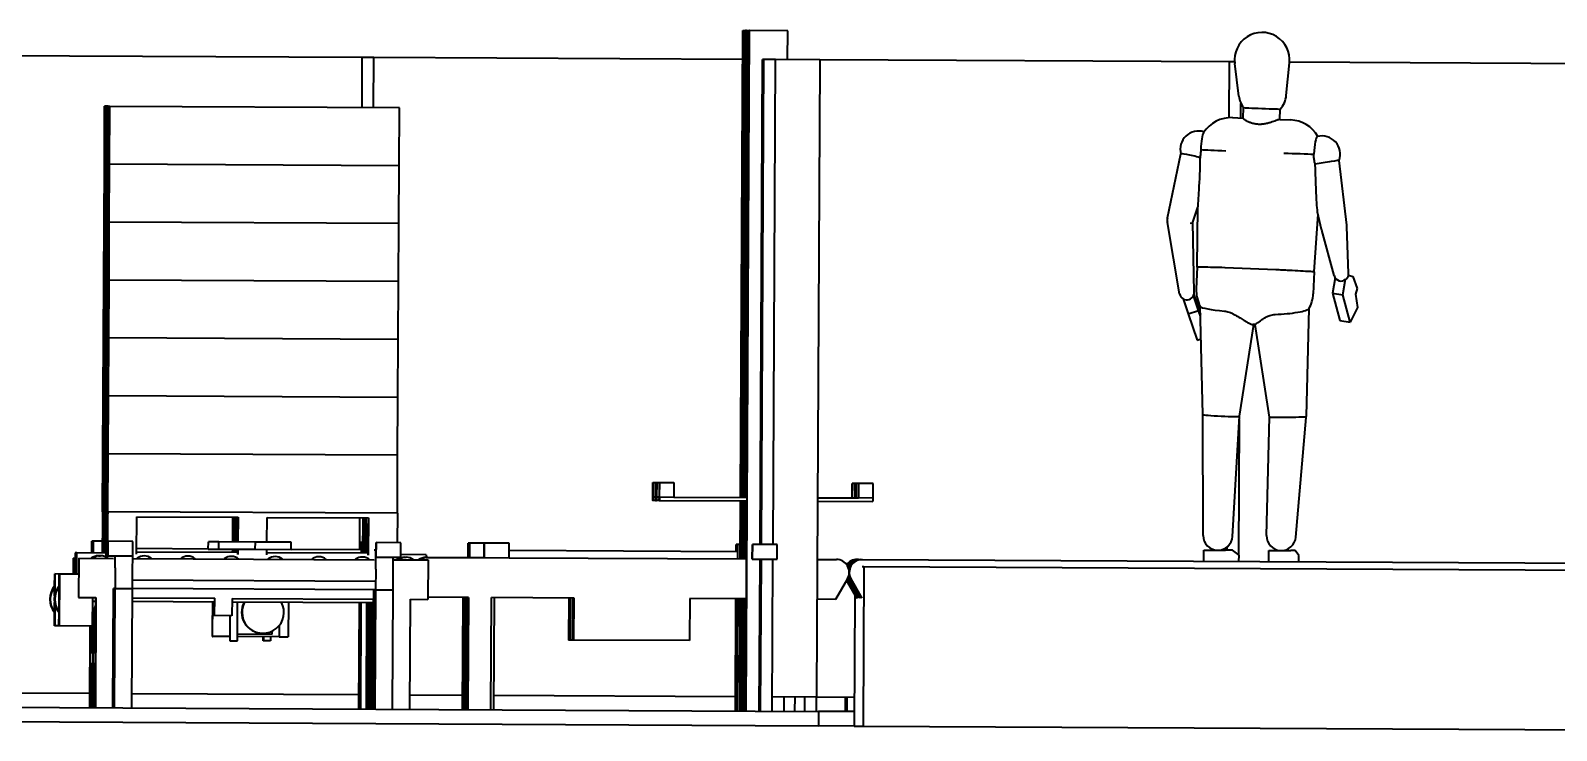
# Model space of a CAD drawing. Header units: millimetres. Extents: x 0 to 67800, y 0 to 42000.
# Drawn here: x 24985 to 30256, y 32847 to 35264 of the extents above; entities that cross this region are included whole.
import ezdxf

# ---------------------------------------------------------------- set-up
doc = ezdxf.new("R2010")
doc.units = ezdxf.units.MM
doc.header["$LTSCALE"] = 100
doc.layers.add('Hatch (ISO)', color=7, linetype='Continuous', lineweight=18)
doc.layers.add('Visible (ISO)', color=7, linetype='Continuous', lineweight=35)

msp = doc.modelspace()

# ---------------------------------------------------------------- hatches: boundary and pattern name
at = {"layer": 'Hatch (ISO)'}
h = msp.add_hatch(dxfattribs=at)
h.set_pattern_fill('ANSI31', color=256, scale=2540, style=0)
h.set_pattern_definition([(45, (0, 0), (-224.5064, 224.5064), [])])
h.paths.add_polyline_path([(25338.54, 33499.98), (25252.54, 33500.42), (25252.28, 33450.42), (25338.28, 33449.98)])
h.paths.add_polyline_path([(26178.26, 33445.71), (26264.26, 33445.28), (26264.51, 33495.28), (26178.51, 33495.71)])
h = msp.add_hatch(dxfattribs=at)
h.set_pattern_fill('ANSI31', color=256, scale=2540, angle=90, style=0)
h.set_pattern_definition([(135, (0, 0), (-224.5064, -224.5064), [])])
h.paths.add_polyline_path([(26638.5, 33493.38), (26552.5, 33493.81), (26552.25, 33443.81), (26638.25, 33443.38)])
h.paths.add_polyline_path([(27478.23, 33439.11), (27564.22, 33438.68), (27564.48, 33488.67), (27478.48, 33489.11)])

# ---------------------------------------------------------------- linework, layer by layer
at = {"layer": 'Visible (ISO)'}
for p, q in [((27437.45, 33651.92), (27445.64, 35264.3)), ((27438.07, 33651.92), (27446.26, 35264.3)), ((27444.07, 33651.89), (27452.26, 35264.27)), ((27445.64, 35264.3), (27446.26, 35264.3)), ((27446.26, 35264.3), (27452.26, 35264.27)), ((27446.48, 33651.88), (27454.67, 35264.26)), ((27447.1, 33651.87), (27455.29, 35264.25)), ((27450.55, 33651.86), (27458.74, 35264.23)), ((27451.17, 33651.85), (27459.36, 35264.23)), ((27452.26, 35264.27), (27454.67, 35264.26)), ((27455.29, 35264.25), (27454.67, 35264.26)), ((27458.74, 35264.23), (27455.29, 35264.25)), ((27456.45, 32914.22), (27468.39, 35264.19)), ((27457.17, 33651.82), (27465.36, 35264.2)), ((27458.74, 35264.23), (27459.36, 35264.23)), ((27459.36, 35264.23), (27465.36, 35264.2)), ((27459.58, 33651.81), (27467.77, 35264.19)), ((27465.36, 35264.2), (27467.77, 35264.19)), ((27468.39, 35264.19), (27467.77, 35264.19)), ((27600.38, 35263.52), (27468.39, 35264.19)), ((27599.88, 35163.52), (27600.38, 35263.52)), ((26131.03, 35170.98), (24631.09, 35178.59)), ((26130.15, 34998.04), (26131.03, 35170.98)), ((26130.17, 34998.04), (26131.05, 35170.98)), ((26131.05, 35170.98), (26131.03, 35170.98)), ((26171.05, 35170.77), (26131.05, 35170.98)), ((26170.17, 34997.83), (26171.05, 35170.77)), ((27445.13, 35164.3), (26171.05, 35170.77)), ((27505.37, 33488.97), (27513.88, 35163.95)), ((27505.58, 33488.97), (27514.08, 35163.95)), ((27509.64, 33488.95), (27518.15, 35163.93)), ((27509.84, 33488.95), (27518.35, 35163.93)), ((27514.08, 35163.95), (27513.88, 35163.95)), ((27518.15, 35163.93), (27514.08, 35163.95)), ((27518.35, 35163.93), (27518.15, 35163.93)), ((27558.35, 35163.73), (27518.35, 35163.93)), ((27549.84, 33488.75), (27558.35, 35163.73)), ((27711.27, 35162.95), (27558.35, 35163.73)), ((27711.27, 35162.95), (27711.22, 35152.95)), ((29126.79, 35155.76), (27711.27, 35162.95)), ((29125.82, 34963.35), (29126.79, 35155.76)), ((29125.84, 34963.35), (29126.82, 35155.76)), ((29126.82, 35155.76), (29126.79, 35155.76)), ((29143.96, 35155.67), (29126.82, 35155.76)), ((27711.22, 35152.95), (27700.15, 32972.98)), ((29158.63, 35038), (29144.46, 35150.64)), ((29322.69, 35040.26), (29333.76, 35153.25)), ((30666.76, 35147.94), (29333.89, 35154.71)), ((25240.14, 34802.56), (25241.16, 35002.55)), ((25247.25, 35002.52), (25241.16, 35002.55)), ((25246.23, 34802.52), (25247.25, 35002.52)), ((25253.26, 35002.49), (25247.25, 35002.52)), ((25252.25, 34802.49), (25253.26, 35002.49)), ((25259.36, 35002.46), (25253.26, 35002.49)), ((25258.34, 34802.46), (25259.36, 35002.46)), ((26259.33, 34997.38), (25259.36, 35002.46)), ((29165.84, 34962.31), (29166.09, 35012.63)), ((29173.64, 34961.46), (29175.05, 34998.05)), ((26258.32, 34797.38), (26259.33, 34997.38)), ((29137.05, 34963.45), (29173.66, 34962)), ((29299.84, 34956.99), (29337.42, 34955.49)), ((29300.56, 34956.96), (29301.95, 34993.15)), ((25239.12, 34602.55), (25240.14, 34802.55)), ((25246.23, 34802.52), (25240.14, 34802.56)), ((25246.23, 34802.51), (25240.14, 34802.55)), ((25245.22, 34602.52), (25246.23, 34802.51)), ((25252.25, 34802.49), (25246.23, 34802.52)), ((25252.25, 34802.48), (25246.23, 34802.51)), ((25251.23, 34602.49), (25252.25, 34802.48)), ((25258.34, 34802.46), (25252.25, 34802.49)), ((25258.34, 34802.45), (25252.25, 34802.48)), ((25257.33, 34602.46), (25258.34, 34802.45)), ((26258.32, 34797.38), (25258.34, 34802.46)), ((26258.32, 34797.37), (25258.34, 34802.45)), ((26129.13, 34798.03), (26129.13, 34798.04)), ((26129.16, 34798.03), (26129.16, 34798.04)), ((26169.16, 34797.83), (26169.16, 34797.84)), ((26257.3, 34597.38), (26258.32, 34797.37)), ((28912.21, 34617.73), (28958.23, 34838.37)), ((29531.89, 34591.52), (29505.57, 34815.97)), ((29000.25, 34602.05), (29016.75, 34654.29)), ((29015.14, 34447.14), (29016.75, 34654.88)), ((29418.89, 34431.28), (29432.69, 34629.68)), ((29444.34, 34576.78), (29430.95, 34637.54)), ((25238.11, 34402.54), (25239.12, 34602.54)), ((25245.22, 34602.52), (25239.12, 34602.55)), ((25245.22, 34602.51), (25239.12, 34602.54)), ((25244.2, 34402.51), (25245.22, 34602.51)), ((25251.23, 34602.49), (25245.22, 34602.52)), ((25251.23, 34602.48), (25245.22, 34602.51)), ((25250.22, 34402.48), (25251.23, 34602.48)), ((25257.33, 34602.46), (25251.23, 34602.49)), ((25257.33, 34602.45), (25251.23, 34602.48)), ((25256.31, 34402.45), (25257.33, 34602.45)), ((26257.3, 34597.38), (25257.33, 34602.46)), ((26257.3, 34597.37), (25257.33, 34602.45)), ((26128.12, 34598.02), (26128.12, 34598.03)), ((26128.14, 34598.02), (26128.14, 34598.03)), ((26168.14, 34597.82), (26168.14, 34597.83)), ((26256.29, 34397.37), (26257.3, 34597.37)), ((28954.22, 34355.01), (28911.91, 34601.12)), ((29004.65, 34359.77), (29000.29, 34602.19)), ((29537.74, 34425.37), (29532.17, 34587.86)), ((29487.85, 34417.78), (29444.88, 34574.59)), ((29015.14, 34447.14), (29011.69, 34371.82)), ((29286.26, 34438.18), (29110.94, 34445.14)), ((29418.85, 34430.46), (29415.37, 34354.4)), ((29537.23, 34419.36), (29552.79, 34414.52)), ((25237.09, 34202.53), (25238.11, 34402.53)), ((25244.2, 34402.51), (25238.11, 34402.54)), ((25244.2, 34402.5), (25238.11, 34402.53)), ((25243.19, 34202.5), (25244.2, 34402.5)), ((25250.22, 34402.48), (25244.2, 34402.51)), ((25250.22, 34402.47), (25244.2, 34402.5)), ((25249.2, 34202.47), (25250.22, 34402.47)), ((25256.31, 34402.45), (25250.22, 34402.48)), ((25256.31, 34402.44), (25250.22, 34402.47)), ((25255.29, 34202.44), (25256.31, 34402.44)), ((26256.29, 34397.37), (25256.31, 34402.45)), ((26256.29, 34397.36), (25256.31, 34402.44)), ((26127.1, 34398.02), (26127.1, 34398.03)), ((26127.13, 34398.02), (26127.13, 34398.03)), ((26167.13, 34397.81), (26167.13, 34397.82)), ((26255.27, 34197.36), (26256.29, 34397.36)), ((29491.47, 34410.04), (29481.88, 34356.78)), ((29517.4, 34350.94), (29527.14, 34405.06)), ((29552.79, 34414.52), (29567.98, 34373.51)), ((29567.98, 34373.51), (29561.63, 34354.02)), ((28966.39, 34337.47), (28983.51, 34285.48)), ((29019.68, 34297.44), (29002.56, 34349.43)), ((29003.16, 34350.75), (29014.37, 34318.73)), ((29014.37, 34318.73), (29020.42, 34300.04)), ((29481.88, 34356.78), (29517.4, 34350.94)), ((29481.88, 34356.78), (29507.59, 34262.72)), ((29543.11, 34256.88), (29517.4, 34350.94)), ((29561.63, 34354.02), (29569.12, 34308.16)), ((28983.51, 34285.48), (29019.68, 34297.44)), ((28983.51, 34285.48), (29014.93, 34194.78)), ((29026.35, 34278.17), (29019.68, 34297.44)), ((29020.42, 34300.04), (29026.24, 34283.05)), ((29034.48, 33937.89), (29025.55, 34311.81)), ((29391.9, 33931.87), (29401.42, 34304.68)), ((29507.59, 34262.72), (29543.11, 34256.88)), ((29569.12, 34308.16), (29543.11, 34256.88)), ((29161.19, 33931.97), (29210.4, 34248.84)), ((29215.53, 34248.64), (29206.6, 34248.99)), ((29264.79, 33929.43), (29215.52, 34248.64)), ((25236.08, 34002.53), (25237.09, 34202.52)), ((25243.19, 34202.5), (25237.09, 34202.53)), ((25243.19, 34202.49), (25237.09, 34202.52)), ((25242.17, 34002.49), (25243.19, 34202.49)), ((25249.2, 34202.47), (25243.19, 34202.5)), ((25249.2, 34202.46), (25243.19, 34202.49)), ((25248.18, 34002.46), (25249.2, 34202.46)), ((25255.29, 34202.44), (25249.2, 34202.47)), ((25255.29, 34202.43), (25249.2, 34202.46)), ((25254.28, 34002.43), (25255.29, 34202.43)), ((26255.27, 34197.36), (25255.29, 34202.44)), ((26255.27, 34197.35), (25255.29, 34202.43)), ((26126.09, 34198.01), (26126.09, 34198.02)), ((26126.11, 34198.01), (26126.11, 34198.02)), ((26166.11, 34197.81), (26166.11, 34197.82)), ((26254.25, 33997.36), (26255.27, 34197.35)), ((29014.93, 34194.78), (29028.24, 34199.18)), ((25235.06, 33802.52), (25236.08, 34002.52)), ((25242.17, 34002.49), (25236.08, 34002.53)), ((25242.17, 34002.48), (25236.08, 34002.52)), ((25241.16, 33802.49), (25242.17, 34002.48)), ((25248.18, 34002.46), (25242.17, 34002.49)), ((25248.18, 34002.45), (25242.17, 34002.48)), ((25247.17, 33802.46), (25248.18, 34002.45)), ((25254.28, 34002.43), (25248.18, 34002.46)), ((25254.28, 34002.42), (25248.18, 34002.45)), ((25253.26, 33802.43), (25254.28, 34002.42)), ((26254.25, 33997.36), (25254.28, 34002.43)), ((26254.25, 33997.35), (25254.28, 34002.42)), ((26125.07, 33998), (26125.07, 33998.01)), ((26125.1, 33998), (26125.1, 33998.01)), ((26165.09, 33997.8), (26165.09, 33997.81)), ((26253.24, 33797.35), (26254.25, 33997.35)), ((29035.4, 33520.14), (29034.48, 33937.89)), ((29136.91, 33517.28), (29161.19, 33931.98)), ((29158.17, 33452.8), (29160.55, 33920.96)), ((29254.33, 33520.44), (29264.79, 33929.43)), ((29355.72, 33514.73), (29391.68, 33927.99)), ((25234.05, 33602.51), (25235.06, 33802.51)), ((25241.16, 33802.49), (25235.06, 33802.52)), ((25241.16, 33802.48), (25235.06, 33802.51)), ((25240.14, 33602.48), (25241.16, 33802.48)), ((25247.17, 33802.46), (25241.16, 33802.49)), ((25247.17, 33802.45), (25241.16, 33802.48)), ((25246.15, 33602.45), (25247.17, 33802.45)), ((25253.26, 33802.43), (25247.17, 33802.46)), ((25253.26, 33802.42), (25247.17, 33802.45)), ((25252.25, 33602.42), (25253.26, 33802.42)), ((26253.24, 33797.35), (25253.26, 33802.43)), ((26253.24, 33797.34), (25253.26, 33802.42)), ((26124.05, 33797.99), (26124.05, 33798)), ((26124.08, 33797.99), (26124.08, 33798)), ((26164.08, 33797.79), (26164.08, 33797.8)), ((26252.22, 33597.34), (26253.24, 33797.34)), ((27134.39, 33653.46), (27134.64, 33703.46)), ((27134.9, 33703.46), (27134.64, 33653.46)), ((27134.64, 33703.46), (27134.9, 33703.46)), ((27134.9, 33703.46), (27144.17, 33703.41)), ((27144.17, 33703.41), (27143.92, 33653.41)), ((27144.17, 33653.41), (27144.43, 33703.41)), ((27144.43, 33703.41), (27144.17, 33703.41)), ((27144.43, 33703.41), (27147.75, 33703.39)), ((27147.49, 33653.39), (27147.75, 33703.39)), ((27148, 33703.39), (27147.75, 33653.39)), ((27147.75, 33703.39), (27148, 33703.39)), ((27148, 33703.39), (27157.27, 33703.35)), ((27157.27, 33703.35), (27157.02, 33653.35)), ((27157.53, 33703.34), (27157.27, 33703.35)), ((27157.27, 33653.34), (27157.53, 33703.34)), ((27157.53, 33703.34), (27207.53, 33703.09)), ((27207.53, 33703.09), (27207.27, 33653.09)), ((27822.63, 33699.97), (27822.37, 33649.97)), ((27822.63, 33649.97), (27822.88, 33699.97)), ((27822.88, 33699.97), (27822.63, 33699.97)), ((27832.15, 33699.92), (27822.88, 33699.97)), ((27831.9, 33649.92), (27832.15, 33699.92)), ((27832.41, 33699.92), (27832.15, 33649.92)), ((27832.15, 33699.92), (27832.41, 33699.92)), ((27835.73, 33699.9), (27832.41, 33699.92)), ((27835.73, 33699.9), (27835.48, 33649.9)), ((27835.73, 33649.9), (27835.98, 33699.9)), ((27835.98, 33699.9), (27835.73, 33699.9)), ((27845.26, 33699.85), (27835.98, 33699.9)), ((27845, 33649.85), (27845.26, 33699.85)), ((27845.51, 33699.85), (27845.26, 33649.85)), ((27845.26, 33699.85), (27845.51, 33699.85)), ((27895.51, 33699.6), (27845.51, 33699.85)), ((27895.25, 33649.6), (27895.51, 33699.6)), ((27134.52, 33653.46), (27134.39, 33653.46)), ((27143.98, 33641.41), (27134.46, 33641.46)), ((27134.64, 33653.46), (27134.52, 33653.46)), ((27134.64, 33653.46), (27143.92, 33653.41)), ((27143.92, 33653.41), (27144.04, 33653.41)), ((27143.98, 33641.41), (27147.56, 33641.39)), ((27144.04, 33653.41), (27144.17, 33653.41)), ((27144.17, 33653.41), (27147.49, 33653.39)), ((27147.62, 33653.39), (27147.49, 33653.39)), ((27157.09, 33641.35), (27147.56, 33641.39)), ((27147.75, 33653.39), (27147.62, 33653.39)), ((27147.75, 33653.39), (27157.02, 33653.35)), ((27157.02, 33653.35), (27157.15, 33653.35)), ((27157.09, 33641.35), (27460.08, 33639.81)), ((27157.15, 33653.35), (27157.27, 33653.34)), ((27157.27, 33653.34), (27207.27, 33653.09)), ((27207.27, 33653.09), (27460.14, 33651.81)), ((27436.37, 33439.32), (27437.39, 33639.92)), ((27436.99, 33439.32), (27438.01, 33639.92)), ((27442.99, 33439.29), (27444.01, 33639.89)), ((27445.4, 33439.28), (27446.42, 33639.88)), ((27446.02, 33439.28), (27447.04, 33639.87)), ((27449.47, 33439.26), (27450.49, 33639.86)), ((27450.09, 33439.25), (27451.11, 33639.85)), ((27455.83, 32914.22), (27459.52, 33639.81)), ((27456.09, 33439.22), (27457.11, 33639.82)), ((27703.53, 33638.57), (27895.07, 33637.6)), ((27703.59, 33650.57), (27845.13, 33649.85)), ((27845.26, 33649.85), (27845.13, 33649.85)), ((27895.25, 33649.6), (27845.26, 33649.85)), ((25234.05, 33602.51), (25233.32, 33459.51)), ((25240.14, 33602.48), (25234.05, 33602.51)), ((25234.53, 33585.51), (25234.62, 33602.51)), ((25234.65, 33585.51), (25234.53, 33585.51)), ((25234.74, 33602.51), (25234.65, 33585.51)), ((25235.22, 33585.5), (25235.31, 33602.5)), ((25235.34, 33585.5), (25235.22, 33585.5)), ((25235.43, 33602.5), (25235.34, 33585.5)), ((25235.91, 33585.5), (25236, 33602.5)), ((25236.03, 33585.5), (25235.91, 33585.5)), ((25236.12, 33602.5), (25236.03, 33585.5)), ((25236.6, 33585.5), (25236.69, 33602.5)), ((25236.72, 33585.5), (25236.6, 33585.5)), ((25236.81, 33602.5), (25236.72, 33585.5)), ((25237.29, 33585.49), (25237.38, 33602.49)), ((25237.41, 33585.49), (25237.29, 33585.49)), ((25237.5, 33602.49), (25237.41, 33585.49)), ((25237.98, 33585.49), (25238.07, 33602.49)), ((25238.1, 33585.49), (25237.98, 33585.49)), ((25238.19, 33602.49), (25238.1, 33585.49)), ((25238.67, 33585.49), (25238.76, 33602.49)), ((25238.8, 33585.49), (25238.67, 33585.49)), ((25238.88, 33602.49), (25238.8, 33585.49)), ((25239.36, 33585.48), (25239.45, 33602.48)), ((25239.49, 33585.48), (25239.36, 33585.48)), ((25239.42, 33459.48), (25240.14, 33602.48)), ((25239.57, 33602.48), (25239.49, 33585.48)), ((25246.15, 33602.45), (25240.14, 33602.48)), ((25246.15, 33602.45), (25245.36, 33446.07)), ((25252.25, 33602.42), (25246.15, 33602.45)), ((25246.64, 33585.45), (25246.72, 33602.45)), ((25246.76, 33585.45), (25246.64, 33585.45)), ((25246.84, 33602.45), (25246.76, 33585.45)), ((25247.33, 33585.44), (25247.41, 33602.44)), ((25247.45, 33585.44), (25247.33, 33585.44)), ((25247.54, 33602.44), (25247.45, 33585.44)), ((25248.02, 33585.44), (25248.1, 33602.44)), ((25248.14, 33585.44), (25248.02, 33585.44)), ((25248.23, 33602.44), (25248.14, 33585.44)), ((25248.71, 33585.44), (25248.79, 33602.44)), ((25248.83, 33585.44), (25248.71, 33585.44)), ((25248.92, 33602.44), (25248.83, 33585.44)), ((25249.4, 33585.43), (25249.49, 33602.43)), ((25249.52, 33585.43), (25249.4, 33585.43)), ((25249.61, 33602.43), (25249.52, 33585.43)), ((25250.09, 33585.43), (25250.18, 33602.43)), ((25250.21, 33585.43), (25250.09, 33585.43)), ((25250.3, 33602.43), (25250.21, 33585.43)), ((25250.78, 33585.43), (25250.87, 33602.43)), ((25250.9, 33585.43), (25250.78, 33585.43)), ((25250.99, 33602.42), (25250.9, 33585.43)), ((25251.43, 33442.2), (25252.25, 33602.42)), ((25251.47, 33585.42), (25251.56, 33602.42)), ((25251.59, 33585.42), (25251.47, 33585.42)), ((25251.68, 33602.42), (25251.59, 33585.42)), ((26252.22, 33597.34), (25252.25, 33602.42)), ((25351.5, 33455.91), (25352.16, 33584.91)), ((25352.16, 33584.91), (25702.15, 33583.13)), ((25683.52, 33498.23), (25683.95, 33583.23)), ((25690.04, 33583.19), (25689.61, 33498.2)), ((25695.62, 33498.17), (25696.06, 33583.16)), ((25702.15, 33583.13), (25701.72, 33498.13)), ((25801.72, 33497.63), (25802.15, 33582.63)), ((25802.15, 33582.63), (26152.14, 33580.85)), ((26122.39, 33471), (26122.95, 33581)), ((26122.42, 33471), (26122.98, 33581)), ((26133.32, 33458.94), (26133.94, 33580.94)), ((26140.03, 33580.91), (26139.41, 33458.91)), ((26145.42, 33458.88), (26146.04, 33580.88)), ((26152.14, 33580.85), (26151.48, 33451.85)), ((26252.22, 33597.34), (26251.7, 33495.34)), ((25234.03, 33459.51), (25234.56, 33563.51)), ((25234.56, 33563.51), (25236.64, 33563.5)), ((25236.64, 33563.5), (25236.11, 33459.5)), ((25236.62, 33459.5), (25237.15, 33563.49)), ((25237.15, 33563.49), (25239.23, 33563.48)), ((25239.23, 33563.48), (25238.7, 33459.49)), ((25246.12, 33456.45), (25246.67, 33563.45)), ((25246.67, 33563.45), (25248.75, 33563.44)), ((25248.75, 33563.44), (25248.21, 33456.44)), ((25248.71, 33456.43), (25249.26, 33563.43)), ((25249.26, 33563.43), (25251.34, 33563.42)), ((25251.34, 33563.42), (25250.8, 33456.42)), ((25684.23, 33498.22), (25684.55, 33561.22)), ((25684.55, 33561.22), (25686.63, 33561.21)), ((25686.63, 33561.21), (25686.31, 33498.21)), ((25686.82, 33498.21), (25687.14, 33561.21)), ((25687.14, 33561.21), (25689.22, 33561.2)), ((25689.22, 33561.2), (25688.9, 33498.2)), ((25696.34, 33498.16), (25696.66, 33561.16)), ((25696.66, 33561.16), (25698.74, 33561.15)), ((25698.74, 33561.15), (25698.42, 33498.15)), ((25698.93, 33498.15), (25699.25, 33561.15)), ((25699.25, 33561.15), (25701.33, 33561.14)), ((25701.33, 33561.14), (25701.01, 33498.14)), ((26134.03, 33458.94), (26134.54, 33558.94)), ((26134.54, 33558.94), (26136.62, 33558.93)), ((26136.62, 33558.93), (26136.11, 33458.93)), ((26136.62, 33458.93), (26137.13, 33558.92)), ((26137.13, 33558.92), (26139.21, 33558.91)), ((26139.21, 33558.91), (26138.7, 33458.91)), ((26146.14, 33458.88), (26146.64, 33558.88)), ((26146.64, 33558.88), (26148.73, 33558.87)), ((26148.73, 33558.87), (26148.22, 33458.87)), ((26148.73, 33458.86), (26149.23, 33558.86)), ((26149.23, 33558.86), (26151.32, 33558.85)), ((26151.32, 33558.85), (26150.81, 33458.85)), ((25196.38, 33459.7), (25196.59, 33500.7)), ((25197.03, 33500.7), (25196.59, 33500.7)), ((25196.82, 33459.7), (25197.03, 33500.7)), ((25202.31, 33500.67), (25197.03, 33500.7)), ((25202.1, 33459.67), (25202.31, 33500.67)), ((25202.75, 33500.67), (25202.31, 33500.67)), ((25202.54, 33459.67), (25202.75, 33500.67)), ((25233.53, 33500.51), (25202.75, 33500.67)), ((25252.25, 33450.42), (25252.51, 33500.42)), ((25252.54, 33500.42), (25252.28, 33450.42)), ((25252.54, 33500.42), (25252.51, 33500.42)), ((25338.54, 33499.98), (25252.54, 33500.42)), ((25338.28, 33449.98), (25338.54, 33499.98)), ((25599.21, 33473.65), (25351.6, 33474.91)), ((25599.21, 33473.65), (25599.34, 33498.65)), ((25599.21, 33473.65), (25635.77, 33473.47)), ((25635.9, 33498.47), (25599.34, 33498.65)), ((25635.77, 33473.47), (25635.9, 33498.47)), ((25635.77, 33473.47), (25761.62, 33472.83)), ((25761.75, 33497.83), (25635.9, 33498.47)), ((25683.33, 33461.23), (25683.39, 33473.23)), ((25684.04, 33461.22), (25684.1, 33473.22)), ((25686.18, 33473.21), (25686.12, 33461.21)), ((25686.63, 33461.21), (25686.69, 33473.21)), ((25688.77, 33473.2), (25688.71, 33461.2)), ((25689.48, 33473.2), (25689.42, 33461.2)), ((25695.44, 33461.17), (25695.5, 33473.17)), ((25696.15, 33461.16), (25696.21, 33473.16)), ((25698.29, 33473.15), (25698.23, 33461.15)), ((25698.74, 33461.15), (25698.8, 33473.15)), ((25700.88, 33473.14), (25700.82, 33461.14)), ((25701.59, 33473.13), (25701.49, 33454.14)), ((25761.62, 33472.83), (25761.75, 33497.83)), ((25761.62, 33472.83), (25885.77, 33472.2)), ((25885.9, 33497.2), (25761.75, 33497.83)), ((25801.49, 33453.63), (25801.59, 33472.63)), ((25885.77, 33472.2), (25885.9, 33497.2)), ((26128.56, 33470.97), (25885.77, 33472.2)), ((26122.44, 33471), (26122.57, 33496)), ((26122.47, 33471), (26122.6, 33496)), ((26122.6, 33496), (26122.57, 33496)), ((26128.69, 33495.97), (26122.6, 33496)), ((26128.5, 33458.97), (26128.56, 33470.97)), ((26128.53, 33458.97), (26128.72, 33495.97)), ((26128.56, 33470.97), (26128.69, 33495.97)), ((26128.72, 33495.97), (26128.69, 33495.97)), ((26133.51, 33495.94), (26128.72, 33495.97)), ((26171.58, 33470.75), (26178, 33470.72)), ((26178, 33470.72), (26178.36, 33470.71)), ((26178.23, 33445.71), (26178.48, 33495.71)), ((26178.51, 33495.71), (26178.26, 33445.71)), ((26178.51, 33495.71), (26178.48, 33495.71)), ((26264.51, 33495.28), (26178.51, 33495.71)), ((26264.26, 33445.28), (26264.51, 33495.28)), ((26496.3, 33444.1), (26496.56, 33494.1)), ((26496.99, 33494.1), (26496.56, 33494.1)), ((26496.74, 33444.1), (26496.99, 33494.1)), ((26502.28, 33494.07), (26496.99, 33494.1)), ((26502.02, 33444.07), (26502.28, 33494.07)), ((26502.71, 33494.07), (26502.28, 33494.07)), ((26502.46, 33444.07), (26502.71, 33494.07)), ((26552.47, 33493.81), (26502.71, 33494.07)), ((26552.22, 33443.81), (26552.47, 33493.81)), ((26552.5, 33493.81), (26552.25, 33443.81)), ((26552.5, 33493.81), (26552.47, 33493.81)), ((26638.5, 33493.38), (26552.5, 33493.81)), ((26638.25, 33443.38), (26638.5, 33493.38)), ((27422.41, 33464.4), (27422.53, 33489.4)), ((27422.44, 33464.4), (27422.56, 33489.4)), ((27422.56, 33489.4), (27422.53, 33489.4)), ((27428.66, 33489.36), (27422.56, 33489.4)), ((27428.43, 33439.36), (27428.69, 33489.36)), ((27428.53, 33464.36), (27428.66, 33489.36)), ((27428.69, 33489.36), (27428.66, 33489.36)), ((27436.62, 33489.32), (27428.69, 33489.36)), ((27478.2, 33439.11), (27478.45, 33489.11)), ((27478.48, 33489.11), (27478.23, 33439.11)), ((27478.48, 33489.11), (27478.45, 33489.11)), ((27564.48, 33488.67), (27478.48, 33489.11)), ((27564.22, 33438.68), (27564.48, 33488.67)), ((29037.67, 33431.19), (29037.87, 33469.69)), ((29037.87, 33469.69), (29112.67, 33469.31)), ((29137.28, 33469.19), (29112.67, 33469.31)), ((29118.23, 33469.28), (29118.29, 33480.87)), ((29118.26, 33469.28), (29118.31, 33480.89)), ((29159.35, 33451.88), (29137.28, 33469.19)), ((25132.66, 33442.02), (25132.38, 33387.02)), ((25132.92, 33442.02), (25132.64, 33387.02)), ((25132.66, 33442.02), (25132.92, 33442.02)), ((25132.92, 33442.02), (25139.64, 33441.99)), ((25139.73, 33459.99), (25139.36, 33386.99)), ((25140.36, 33459.98), (25139.73, 33459.99)), ((25140.36, 33459.98), (25139.99, 33386.99)), ((25144.48, 33459.96), (25140.36, 33459.98)), ((25144.48, 33459.96), (25144.11, 33386.96)), ((25145.12, 33459.96), (25144.48, 33459.96)), ((25144.75, 33386.96), (25145.12, 33459.96)), ((25245.43, 33459.45), (25145.12, 33459.96)), ((25151.75, 33441.93), (25151.05, 33305.93)), ((25152.01, 33441.93), (25151.32, 33305.93)), ((25151.75, 33441.93), (25152.01, 33441.93)), ((25152.01, 33441.93), (25272.01, 33441.32)), ((25220.47, 33450.58), (25227.19, 33450.54)), ((25252.25, 33450.42), (25252.28, 33450.42)), ((25252.28, 33450.42), (25338.28, 33449.98)), ((25338.06, 33440.98), (26171.98, 33436.75)), ((25701.49, 33461.14), (25351.54, 33462.91)), ((25377.67, 33449.78), (25377.99, 33449.78)), ((25528.47, 33449.01), (25528.78, 33449.01)), ((25679.27, 33448.25), (25679.58, 33448.25)), ((26151.48, 33458.85), (25801.53, 33460.63)), ((25830.06, 33447.48), (25830.37, 33447.48)), ((25980.86, 33446.72), (25981.17, 33446.71)), ((26131.65, 33445.95), (26131.97, 33445.95)), ((26178.23, 33445.71), (26178.26, 33445.71)), ((26178.26, 33445.71), (26264.26, 33445.28)), ((26238.04, 33436.41), (26358.38, 33435.8)), ((26251.45, 33445.34), (26251.4, 33436.34)), ((26351.49, 33453.83), (26264.3, 33454.28)), ((26276.04, 33445.22), (26282.76, 33445.18)), ((26351.49, 33453.83), (26351.44, 33444.83)), ((26351.44, 33444.83), (26351.86, 33444.83)), ((26351.86, 33444.83), (26352.16, 33444.83)), ((26352.16, 33444.83), (26357.44, 33444.8)), ((26357.44, 33444.8), (26357.75, 33444.8)), ((26358.38, 33435.8), (26357.69, 33299.8)), ((26357.75, 33444.8), (26552.22, 33443.81)), ((26552.22, 33443.81), (26552.25, 33443.81)), ((26552.25, 33443.81), (26638.25, 33443.38)), ((26638.25, 33443.38), (27458.5, 33439.21)), ((27428.53, 33464.36), (26638.38, 33468.38)), ((27428.4, 33439.37), (27428.53, 33464.36)), ((27478.2, 33439.11), (27478.23, 33439.11)), ((27478.23, 33439.11), (27564.22, 33438.68)), ((27502.45, 32913.98), (27505.12, 33438.98)), ((27502.66, 32913.98), (27505.32, 33438.97)), ((27506.72, 32913.96), (27509.38, 33438.95)), ((27506.92, 32913.96), (27509.59, 33438.95)), ((27546.92, 32913.76), (27549.59, 33438.75)), ((27702.51, 33437.97), (27768.71, 33437.64)), ((27839.71, 33437.28), (27840.01, 33437.27)), ((27840.01, 33437.27), (27845.3, 33437.25)), ((27845.3, 33437.25), (27845.6, 33437.25)), ((27845.6, 33437.25), (27851.82, 33437.21)), ((27851.82, 33437.21), (27852.12, 33437.21)), ((27852.12, 33437.21), (27857.4, 33437.19)), ((27857.4, 33437.19), (27857.71, 33437.18)), ((27857.71, 33437.18), (30768.63, 33422.4)), ((29159.24, 33430.58), (29159.35, 33451.88)), ((29262.1, 33430.05), (29262.3, 33468.55)), ((29262.3, 33468.55), (29338.01, 33468.17)), ((29352.75, 33468.09), (29338.01, 33468.17)), ((29365.94, 33450.83), (29352.75, 33468.09)), ((29365.83, 33429.53), (29365.94, 33450.83)), ((25068.48, 33344.51), (25068.7, 33387.35)), ((25068.7, 33387.35), (25069.56, 33387.34)), ((25069.56, 33387.34), (25069.2, 33316.16)), ((25084.44, 33387.27), (25069.56, 33387.34)), ((25084.22, 33344.43), (25084.44, 33387.27)), ((25085.31, 33387.26), (25084.4, 33208.27)), ((25084.44, 33387.27), (25085.31, 33387.26)), ((25151.47, 33386.93), (25085.31, 33387.26)), ((25277.88, 33408.54), (25277.3, 33337.29)), ((25337.3, 33336.98), (25337.87, 33408.23)), ((25337.54, 33366.98), (26176.68, 33362.72)), ((26177.85, 33403.97), (26177.28, 33332.72)), ((26237.28, 33332.41), (26237.85, 33403.66)), ((27806.91, 33370.69), (27765.41, 33299.65)), ((27803.84, 33365.45), (27839.03, 33303.78)), ((27839.34, 33303.78), (27804, 33365.71)), ((27806.66, 33370.27), (27844.62, 33303.75)), ((27844.92, 33303.75), (27806.82, 33370.53)), ((27812.94, 33370.66), (27851.14, 33303.72)), ((27851.44, 33303.71), (27813.25, 33370.66)), ((27818.53, 33370.63), (27856.72, 33303.69)), ((27857.03, 33303.69), (27818.83, 33370.63)), ((27863.79, 33412.15), (27857.58, 33412.19)), ((27863.79, 33412.15), (27861, 32862.16)), ((30863.71, 33396.92), (27863.79, 33412.15)), ((25068.31, 33311.59), (25068.48, 33344.51)), ((25083.77, 33256.11), (25084.22, 33344.43)), ((25269.43, 32925.32), (25271.53, 33337.32)), ((25276.2, 33337.29), (25271.53, 33337.32)), ((25276.2, 33337.29), (25274.11, 32925.3)), ((25274.51, 32925.3), (25276.6, 33337.29)), ((25277.3, 33337.29), (25276.6, 33337.29)), ((25277.3, 33337.29), (25337.3, 33336.98)), ((25336.6, 33336.99), (25334.51, 32924.99)), ((26176.53, 33332.72), (25337.3, 33336.98)), ((26169.41, 32920.75), (26171.5, 33332.75)), ((26176.18, 33332.72), (26174.08, 32920.73)), ((26174.49, 32920.73), (26176.58, 33332.72)), ((26176.68, 33362.72), (26176.53, 33332.72)), ((26177.28, 33332.72), (26176.58, 33332.72)), ((26177.28, 33332.72), (26237.28, 33332.41)), ((26236.58, 33332.42), (26234.49, 32920.42)), ((27832.82, 33314.66), (27830.53, 32862.32)), ((25068.03, 33256.19), (25068.2, 33289.11)), ((25069.04, 33284.53), (25068.66, 33208.35)), ((25151.05, 33305.93), (25151.32, 33305.93)), ((25151.32, 33305.93), (25211.32, 33305.62)), ((25199.4, 33207.68), (25199.89, 33305.68)), ((25211.05, 33292.62), (25199.83, 33292.68)), ((25201.77, 32925.67), (25203.48, 33262.37)), ((25203.68, 33262.71), (25202.94, 33116.66)), ((25211.32, 33305.62), (25209.39, 32925.63)), ((25210.15, 33116.63), (25211.11, 33305.62)), ((25619.44, 33290.55), (25336.37, 33291.99)), ((25336.44, 33304.99), (25621.31, 33303.54)), ((25613.62, 33290.58), (25613.02, 33171.58)), ((25621, 33243.54), (25621.31, 33303.54)), ((25681.3, 33303.24), (25681, 33243.24)), ((26169.42, 33287.76), (25681.24, 33290.24)), ((25681.3, 33303.24), (26171.29, 33300.75)), ((25699.7, 33156.64), (25700.38, 33290.14)), ((25875.9, 33289.25), (25875.29, 33170.25)), ((26119.63, 32921), (26121.49, 33288)), ((26119.68, 32921), (26121.54, 33288)), ((26119.86, 32971), (26121.46, 33288)), ((26120.08, 32921), (26121.95, 33288)), ((26125.36, 32920.98), (26127.23, 33287.97)), ((26125.77, 32920.97), (26127.63, 33287.97)), ((26146.75, 33287.87), (26144.88, 32920.88)), ((26145.29, 32920.87), (26147.15, 33287.87)), ((26150.05, 33287.86), (26148.18, 32920.86)), ((26148.59, 32920.86), (26150.45, 33287.85)), ((26152.15, 33187.84), (26152.66, 33287.84)), ((26155.13, 33287.83), (26153.26, 32920.83)), ((26153.67, 32920.83), (26155.53, 33287.83)), ((26154.69, 33287.83), (26154.19, 33187.83)), ((26160.2, 33287.8), (26158.34, 32920.81)), ((26158.75, 32920.81), (26160.61, 33287.8)), ((26162.49, 33287.79), (26160.63, 32920.8)), ((26161.03, 32920.79), (26162.9, 33287.79)), ((26165.79, 33287.78), (26163.93, 32920.78)), ((26164.33, 32920.78), (26166.2, 33287.77)), ((26167.9, 33187.76), (26168.41, 33287.76)), ((26170.93, 33300.75), (26169, 32920.75)), ((26170.5, 33300.75), (26169.93, 33187.75)), ((26295.76, 32920.11), (26297.69, 33300.11)), ((26297.69, 33300.11), (26357.69, 33299.8)), ((26359.34, 33306.79), (26357.72, 33306.8)), ((26359.64, 33306.79), (26357.74, 33310.13)), ((26357.74, 33309.6), (26359.34, 33306.79)), ((26359.64, 33306.79), (26359.34, 33306.79)), ((26497.54, 33306.09), (26359.64, 33306.79)), ((26477.58, 32919.19), (26479.54, 33306.18)), ((26479.85, 33306.18), (26477.88, 32919.19)), ((26483.16, 32919.16), (26485.13, 33306.15)), ((26485.43, 33306.15), (26483.47, 32919.16)), ((26489.69, 32919.13), (26491.65, 33306.12)), ((26491.96, 33306.12), (26489.99, 32919.12)), ((26495.27, 32919.1), (26497.24, 33306.09)), ((26497.54, 33306.09), (26495.58, 32919.1)), ((26575.57, 32918.69), (26577.54, 33305.68)), ((26862.53, 33304.24), (26577.54, 33305.68)), ((26585.76, 32918.64), (26587.72, 33305.63)), ((26844.53, 33304.33), (26843.8, 33159.33)), ((26849.69, 33159.3), (26850.43, 33304.3)), ((26856.64, 33304.27), (26855.9, 33159.27)), ((26861.8, 33159.24), (26862.53, 33304.24)), ((27262.52, 33302.21), (27261.79, 33157.21)), ((27457.8, 33301.21), (27262.52, 33302.21)), ((27419.64, 32914.4), (27421.61, 33301.4)), ((27420.05, 32914.4), (27422.02, 33301.4)), ((27425.33, 32914.37), (27427.3, 33301.37)), ((27425.74, 32914.37), (27427.7, 33301.37)), ((27433.7, 32914.33), (27435.67, 33301.33)), ((27434.32, 32914.33), (27436.29, 33301.32)), ((27440.32, 32914.3), (27442.29, 33301.29)), ((27442.73, 32914.29), (27444.7, 33301.28)), ((27443.35, 32914.28), (27445.32, 33301.28)), ((27446.81, 32914.26), (27448.77, 33301.26)), ((27447.42, 32914.26), (27449.39, 33301.26)), ((27453.42, 32914.23), (27455.39, 33301.23)), ((27765.41, 33299.65), (27701.81, 33299.97)), ((25067.79, 33208.35), (25068.03, 33256.19)), ((25068.66, 33208.35), (25067.79, 33208.35)), ((25083.53, 33208.27), (25068.66, 33208.35)), ((25083.53, 33208.27), (25083.77, 33256.11)), ((25084.4, 33208.27), (25083.53, 33208.27)), ((25199.4, 33207.68), (25084.4, 33208.27)), ((25190.03, 32925.73), (25191.47, 33207.72)), ((25191.67, 33207.72), (25191.21, 33116.72)), ((25199.08, 33207.68), (25197.65, 32925.69)), ((25198.42, 33116.69), (25198.88, 33207.68)), ((25613.65, 33171.58), (25614.02, 33243.58)), ((25621, 33243.54), (25614.02, 33243.58)), ((25681, 33243.24), (25621, 33243.54)), ((25674.06, 33243.27), (25673.62, 33156.77)), ((25674.7, 33156.77), (25675.14, 33243.27)), ((25843.84, 33208.78), (25843.65, 33170.41)), ((25613.02, 33171.58), (25613.65, 33171.58)), ((25673.7, 33171.27), (25613.65, 33171.58)), ((25673.62, 33156.77), (25674.7, 33156.77)), ((25674.7, 33156.77), (25699.7, 33156.64)), ((25843.65, 33170.41), (25699.77, 33171.14)), ((25699.82, 33180.14), (25819.54, 33179.53)), ((25786.16, 33182.7), (25787.78, 33182.69)), ((25788.47, 33156.19), (25788.54, 33170.69)), ((25789.54, 33156.18), (25788.47, 33156.19)), ((25789.62, 33170.68), (25789.54, 33156.18)), ((25814.54, 33156.06), (25789.54, 33156.18)), ((25814.62, 33170.56), (25814.54, 33156.06)), ((25819.54, 33179.53), (25819.59, 33189.87)), ((25843.65, 33170.41), (25875.29, 33170.25)), ((26154.19, 33187.83), (26152.15, 33187.84)), ((26154.19, 33187.83), (26154.62, 33187.83)), ((26169.93, 33187.75), (26167.9, 33187.76)), ((26169.93, 33187.75), (26170.36, 33187.75)), ((26849.69, 33159.3), (26843.8, 33159.33)), ((26855.9, 33159.27), (26849.69, 33159.3)), ((26861.8, 33159.24), (26855.9, 33159.27)), ((27261.79, 33157.21), (26861.8, 33159.24)), ((25191.21, 33116.72), (25198.42, 33116.69)), ((25202.94, 33116.66), (25210.15, 33116.63)), ((25191, 33076.72), (25190.24, 32925.72)), ((25198.22, 33076.69), (25191, 33076.72)), ((25197.45, 32925.69), (25198.22, 33076.69)), ((25202.74, 33076.66), (25201.97, 32925.67)), ((25209.95, 33076.63), (25202.74, 33076.66)), ((25209.18, 32925.63), (25209.95, 33076.63)), ((11308.56, 32996.22), (27707.16, 32912.94)), ((11308.3, 32946.22), (27706.9, 32862.94)), ((24906.06, 32977.17), (25190.29, 32975.73)), ((25334.76, 32974.99), (26119.86, 32971)), ((26119.42, 32921.01), (26119.68, 32971.01)), ((26296.01, 32970.11), (26477.83, 32969.19)), ((26586.01, 32968.64), (27419.9, 32964.4)), ((27547.17, 32963.76), (27700.1, 32962.98)), ((27588.45, 32913.55), (27588.7, 32963.54)), ((27625.55, 32913.36), (27625.8, 32963.36)), ((27659.38, 32913.19), (27659.64, 32963.18)), ((27659.59, 32913.18), (27659.84, 32963.18)), ((27699.59, 32912.98), (27699.84, 32962.98)), ((27700.15, 32972.98), (27700.1, 32962.98)), ((27700.1, 32962.98), (27831.03, 32962.31)), ((27799.63, 32912.47), (27799.89, 32962.47)), ((27800.04, 32912.47), (27800.29, 32962.47)), ((27805.3, 32912.44), (27805.55, 32962.44)), ((27805.73, 32912.44), (27805.98, 32962.44)), ((27707.16, 32912.94), (27706.9, 32862.94)), ((27830.78, 32912.31), (27707.16, 32912.94)), ((27830.53, 32862.32), (27706.9, 32862.94)), ((27830.53, 32862.32), (27861, 32862.16)), ((27861, 32862.16), (30860.92, 32846.93))]:
    msp.add_line(p, q, dxfattribs=at)
for centre, radius, start, end in [((29238.96, 35162.53), 95.25, 354.40597, 187.17175), ((29240.54, 35048.31), 82.55, 187.17175, 217.50467), ((29240.54, 35048.31), 82.55, 318.07226, 354.40597), ((29132.51, 34849.24), 114.3, 87.72554, 146.70348), ((29332.88, 34841.28), 114.3, 30.1919, 87.72554), ((29019.81, 34853.72), 63.5, 72.797, 194.06001), ((29445.58, 34836.81), 63.5, 340.84696, 104.07446), ((28955.72, 34608.65), 44.45, 168.21808, 189.75406), ((29487.75, 34586.34), 44.45, 192.42114, 195.32743), ((29487.75, 34586.34), 44.45, 1.96232, 6.68889), ((29304.67, 34435.69), 114.3, 357.37802, 357.78839), ((29512.35, 34424.5), 25.4, 195.32743, 252.70559), ((29512.35, 34424.5), 25.4, 313.20538, 1.96232), ((29125.87, 34366.59), 114.3, 177.37802, 208.85468), ((28979.25, 34359.32), 25.4, 189.75406, 239.63711), ((28979.25, 34359.32), 25.4, 336.88833, 1.02932), ((29301.19, 34359.62), 114.3, 330.91918, 357.37802), ((29328.42, 33933.5), 63.5, 355.0267, 358.53684), ((29086.2, 33520.25), 50.8, 180.12537, 356.64854), ((29305.11, 33519.14), 50.8, 178.5339, 355.0267)]:
    msp.add_arc(centre, radius, start, end, dxfattribs=at)
for centre, major_axis, ratio, start_param, end_param in [((29238.5, 34995.6), (63.45, -2.45), 0.006699, 3.1471574, 6.2776205), ((29037.2, 34853.03), (2.42, 60.95), 0.161787, 0.2628021, 1.5775848), ((29428.19, 34837.5), (2.42, 60.95), 0.161787, 0.0474242, 1.5775848), ((29012.11, 34824.29), (-53.88, 14.09), 0.0739231, 4.4979442, 6.2868963), ((29132.51, 34849.24), (114.21, -4.41), 0.006699, 3.5420479, 4.5498841), ((29332.88, 34841.28), (114.21, -4.41), 0.006699, 4.5498841, 5.5577202), ((29450.65, 34806.73), (54.92, 9.24), 0.0097945, 6.2826949, 8.3840931), ((28955.39, 34605.88), (-44.89, 3.63), 0.1413446, 2.4899132, 3.1092169), ((29011.26, 31863.86), (99.68, 2581.28), 0.0436644, 6.2831373, 6.2838288), ((29186.58, 31856.9), (-99.68, -2581.28), 0.0436644, 3.1408531, 3.1415446), ((29512.35, 34424.5), (-7.55, -24.25), 0.9437797, 0, 0.9791638), ((29530.11, 34421.58), (-2.73, -16.58), 0.3277383, 6.2374281, 6.6874527), ((28979.25, 34359.32), (23.12, 10.51), 0.9942811, 3.7561949, 5.4523191), ((28997.34, 34365.3), (5.27, -15.95), 0.0115255, 6.1768065, 6.2962552), ((29121.92, 34306.02), (-96.38, 6.28), 0.118139, 0.0753642, 1.4401612), ((29305.04, 34299.3), (96.39, 6.16), 0.1487192, 4.4870579, 6.187864), ((29097.84, 33934.94), (-63.36, 2.96), 0.0359934, 0.0025431, 3.1377116), ((29328.32, 33929.68), (-63.53, -0.25), 0.0050714, 0.0007625, 2.9360188), ((27460.11, 33645.81), (0.03, 6), 0.0050784, 3.1415926, 6.2831853), ((27895.1, 33643.6), (-0.03, -6), 0.0050784, 0, 3.1415927), ((26177.77, 33426.22), (0.23, 44.5), 0.0050784, 4.1887902, 6.2831853), ((25220.27, 33410.58), (0.2, 40), 0.9999871, 0, 0.6840812), ((25226.99, 33410.54), (0.2, 40), 0.9999871, 5.5991041, 6.9672665), ((25241.02, 33456.47), (3.03, 6.31), 0.9999918, 1.2218829, 1.5707963), ((25243.61, 33456.46), (3.03, 6.31), 0.9999918, 1.2218829, 1.5707963), ((25253.12, 33456.41), (0.04, 7), 0.9999871, 0.7789718, 1.5707963), ((25255.71, 33456.4), (0.04, 7), 0.9999871, 0.7789718, 1.5707963), ((25277.79, 33430.79), (-0.23, -44.5), 0.0050784, 1.0471976, 2.024394), ((25337.79, 33430.48), (0.23, 44.5), 0.0050784, 4.1887902, 5.1659867), ((25377.78, 33409.78), (0.2, 40), 0.9999871, 5.5991041, 6.9672665), ((25528.58, 33409.01), (0.2, 40), 0.9999871, 5.5991041, 6.9672665), ((25679.37, 33408.25), (0.2, 40), 0.9999871, 5.5991041, 6.9672665), ((25701.46, 33454.14), (0.04, 7), 0.0050784, 4.712389, 6.2831853), ((25830.17, 33407.48), (0.2, 40), 0.9999871, 5.5991041, 6.9672665), ((25980.97, 33406.72), (0.2, 40), 0.9999871, 5.5991041, 6.9672665), ((26131.76, 33405.95), (0.2, 40), 0.9999871, 5.5991041, 6.9672665), ((26151.45, 33451.85), (0.04, 7), 0.0050784, 4.712389, 6.2831853), ((26237.77, 33425.91), (0.23, 44.5), 0.0050784, 4.1887902, 5.1659867), ((26275.84, 33405.22), (0.2, 40), 0.9999871, 0, 0.6621811), ((26282.56, 33405.18), (0.2, 40), 0.9999871, 5.5991041, 6.9672665), ((26351.63, 33400.33), (0.23, 44.5), 0.9999871, 0, 0.6472371), ((26351.93, 33400.33), (0.23, 44.5), 0.9999871, 0, 0.6472371), ((26357.22, 33400.3), (0.23, 44.5), 0.9999871, 0, 0.6472371), ((26357.52, 33400.3), (0.23, 44.5), 0.9999871, 0, 0.6472371), ((27768.48, 33393.14), (0.23, 44.5), 0.9999871, 4.1887902, 6.2831853), ((27839.48, 33392.78), (0.23, 44.5), 0.9999871, 0, 0.9235962), ((27839.79, 33392.78), (0.23, 44.5), 0.9999871, 0, 0.9292959), ((27845.07, 33392.75), (0.23, 44.5), 0.9999871, 0, 1.0363336), ((27845.37, 33392.75), (0.23, 44.5), 0.9999871, 0, 1.0430935), ((27851.59, 33392.72), (0.23, 44.5), 0.9999871, 0, 1.2049156), ((27851.9, 33392.71), (0.23, 44.5), 0.9999871, 0, 1.2146077), ((27857.48, 33392.69), (0.23, 44.5), 0.9999871, 0, 2.0943951), ((27857.18, 33392.69), (0.23, 44.5), 0.9999871, 0, 1.488024), ((27851.59, 33392.72), (-0.23, -44.5), 0.9999871, 5.0782698, 5.2359878), ((27851.9, 33392.71), (0.23, 44.5), 0.9999871, 1.9269849, 2.0943951), ((27857.18, 33392.69), (-0.23, -44.5), 0.9999871, 4.7951613, 5.2359878), ((25124.13, 33300.07), (-0.37, -72.5), 0.9999871, 4.0216231, 5.4031549), ((25125.75, 33300.06), (-0.37, -72.5), 0.9999871, 4.0574801, 5.3672978), ((25139.88, 33299.99), (-0.37, -72.5), 0.9999871, 4.0216231, 5.4031549), ((25141.5, 33299.98), (-0.37, -72.5), 0.9999871, 4.0574801, 5.3672978), ((25141.5, 33299.98), (0.37, 72.5), 0.9999871, 4.0774056, 4.4280919), ((25788.15, 33255.19), (-0.37, -72.5), 0.9999871, 4.216445, 8.3499256), ((25786.53, 33255.2), (-0.37, -72.5), 0.9999871, 4.216445, 6.2831853), ((26169.5, 33302.76), (-0.08, -15), 0.0050784, 0, 1.4370647)]:
    msp.add_ellipse(centre, major_axis=major_axis, ratio=ratio, start_param=start_param, end_param=end_param, dxfattribs=at)
for centre in [(27134.49, 33647.46), (27144.01, 33647.41), (27147.59, 33647.39), (27157.12, 33647.35)]:
    msp.add_ellipse(centre, major_axis=(0.03, 6), ratio=0.0050784, dxfattribs=at)
for points, knots in [([(29226.08, 34940.2), (29222.04, 34940.37), (29217.97, 34940.8), (29210.12, 34942.2), (29206.33, 34943.16), (29199.26, 34945.41), (29195.97, 34946.7), (29190.07, 34949.37), (29187.45, 34950.74), (29182.98, 34953.32), (29180.96, 34954.63), (29177.58, 34957.06), (29176.23, 34958.17), (29174.34, 34960.02), (29173.79, 34960.75), (29173.64, 34961.32), (29173.63, 34961.39), (29173.64, 34961.46)], [0, 0, 0, 0, 1.2300592, 1.2300592, 2.4601183, 2.4601183, 3.6901775, 3.6901775, 4.9202366, 4.9202366, 6.1448212, 6.1448212, 7.3694058, 7.3694058, 8.5939903, 8.5939903, 8.8049265, 8.8049265, 8.8049265, 8.8049265]), ([(29299.84, 34956.99), (29299.8, 34956.99), (29299.76, 34956.99), (29299.06, 34956.99), (29297.98, 34956.78), (29294.97, 34955.93), (29293.05, 34955.3), (29288.5, 34953.71), (29285.86, 34952.76), (29280.1, 34950.69), (29276.97, 34949.59), (29270.52, 34947.44), (29266.96, 34946.31), (29259.38, 34944.18), (29255.35, 34943.18), (29247.08, 34941.54), (29242.82, 34940.9), (29234.34, 34940.15), (29230.12, 34940.04), (29226.08, 34940.2)], [29.3782623, 29.3782623, 29.3782623, 29.3782623, 29.4557247, 29.4557247, 30.6803093, 30.6803093, 31.9048939, 31.9048939, 33.1294784, 33.1294784, 34.354063, 34.354063, 35.5841222, 35.5841222, 36.8141813, 36.8141813, 38.0442405, 38.0442405, 39.2742996, 39.2742996, 39.2742996, 39.2742996]), ([(29027.32, 34853), (29027.3, 34850.78), (29027.23, 34848.57), (29026.98, 34843.92), (29026.79, 34841.51), (29026.08, 34834.28), (29025.39, 34829.6), (29024.6, 34825.18)], [-9.9954247, -9.9954247, -9.9954247, -9.9954247, -9.3297032, -9.3297032, -8.5942426, -8.5942426, -7.0992266, -7.0992266, -7.0992266, -7.0992266]), ([(29024.6, 34825.18), (29024.53, 34821.38), (29024.46, 34817.58), (29023.44, 34771.03), (29021.52, 34731.8), (29019.15, 34691.77), (29018.21, 34677.55), (29017.32, 34664.44), (29017.11, 34661.36), (29016.88, 34657.67), (29016.81, 34656.51), (29016.76, 34655.35), (29016.76, 34655.08), (29016.75, 34654.88)], [-17.152778, -17.152778, -17.152778, -17.152778, -16.3682045, -16.3682045, -7.52516, -7.52516, -4.0397627, -4.0397627, -3.0267144, -3.0267144, -2.4849724, -2.4849724, -2.2677362, -2.2677362, -2.2677362, -2.2677362]), ([(29422.8, 34802.52), (29421.89, 34805.3), (29421.08, 34808.22), (29419.33, 34816.01), (29418.6, 34821), (29418.07, 34829.88), (29418.07, 34833.68), (29418.31, 34837.48)], [-3.6989476, -3.6989476, -3.6989476, -3.6989476, -2.7014224, -2.7014224, -1.1422572, -1.1422572, 0, 0, 0, 0]), ([(29430.95, 34637.54), (29430.91, 34637.76), (29430.86, 34637.98), (29430.47, 34639.96), (29430.16, 34642.26), (29428.85, 34653.58), (29427.9, 34667.64), (29425.4, 34710.92), (29423.72, 34755.13), (29422.8, 34802.52)], [-25.4236828, -25.4236828, -25.4236828, -25.4236828, -25.2310473, -25.2310473, -23.7971788, -23.7971788, -18.1308556, -18.1308556, -3.5335272, -3.5335272, -3.5335272, -3.5335272]), ([(29110.87, 34445.14), (29096.19, 34445.5), (29082.13, 34445.84), (29056.81, 34446.42), (29045.79, 34446.66), (29028.28, 34447), (29021.96, 34447.1), (29016.59, 34447.15), (29015.52, 34447.15), (29015.17, 34447.15), (29015.14, 34447.14), (29015.14, 34447.14)], [0, 0, 0, 0, 4.4618235, 4.4618235, 8.9238371, 8.9238371, 13.3874174, 13.3874174, 15.6917525, 15.6917525, 16.1343359, 16.1343359, 16.1343359, 16.1343359]), ([(29417.38, 34431.22), (29414.97, 34431.21), (29409.73, 34431.48), (29394.15, 34432.3), (29383.96, 34432.86), (29359.95, 34434.17), (29346.35, 34434.9), (29324.48, 34436.09), (29316.87, 34436.5), (29301.56, 34437.34), (29293.9, 34437.76), (29286.34, 34438.18)], [0, 0, 0, 0, 4.4643967, 4.4643967, 8.9290024, 8.9290024, 13.3911076, 13.3911076, 15.6920154, 15.6920154, 17.9929008, 17.9929008, 17.9929008, 17.9929008]), ([(29108.63, 34295.55), (29114.31, 34295.09), (29119.82, 34293.77), (29131.26, 34289.77), (29137.14, 34286.96), (29148.49, 34280.84), (29153.96, 34277.55), (29164.32, 34271.13), (29169.2, 34268.02), (29177.91, 34262.57), (29182.08, 34260), (29189.87, 34255.49), (29193.48, 34253.55), (29199.81, 34250.63), (29202.53, 34249.65), (29205.39, 34249.09), (29206.02, 34249.02), (29206.6, 34248.99)], [0.2327794, 0.2327794, 0.2327794, 0.2327794, 1.9713185, 1.9713185, 3.942637, 3.942637, 5.9139555, 5.9139555, 7.885274, 7.885274, 9.7566804, 9.7566804, 11.6280867, 11.6280867, 13.4994931, 13.4994931, 14.0946974, 14.0946974, 14.0946974, 14.0946974]), ([(29215.53, 34248.64), (29215.53, 34248.64), (29215.53, 34248.64), (29215.63, 34248.64), (29216.33, 34249.17), (29218.84, 34251.13), (29220.65, 34252.57), (29225.15, 34256.07), (29227.84, 34258.14), (29233.85, 34262.56), (29237.42, 34265.11), (29245.44, 34270.36), (29249.89, 34273.07), (29259.57, 34278.01), (29264.79, 34280.24), (29273.19, 34282.57), (29276.09, 34283.17), (29280.82, 34283.76), (29282.6, 34283.9), (29284.4, 34283.95)], [48.6924306, 48.6924306, 48.6924306, 48.6924306, 48.7110087, 48.7110087, 50.5843376, 50.5843376, 52.4576664, 52.4576664, 54.3309953, 54.3309953, 56.2760362, 56.2760362, 58.2210772, 58.2210772, 60.1661182, 60.1661182, 61.1386387, 61.1386387, 61.7025648, 61.7025648, 61.7025648, 61.7025648])]:
    msp.add_open_spline(points, degree=3, knots=knots, dxfattribs=at)
msp.add_open_spline([(29418.89, 34431.28), (29418.88, 34431.24), (29418.38, 34431.22), (29417.38, 34431.22)], degree=3, dxfattribs=at)

doc.saveas('drawing.dxf')
